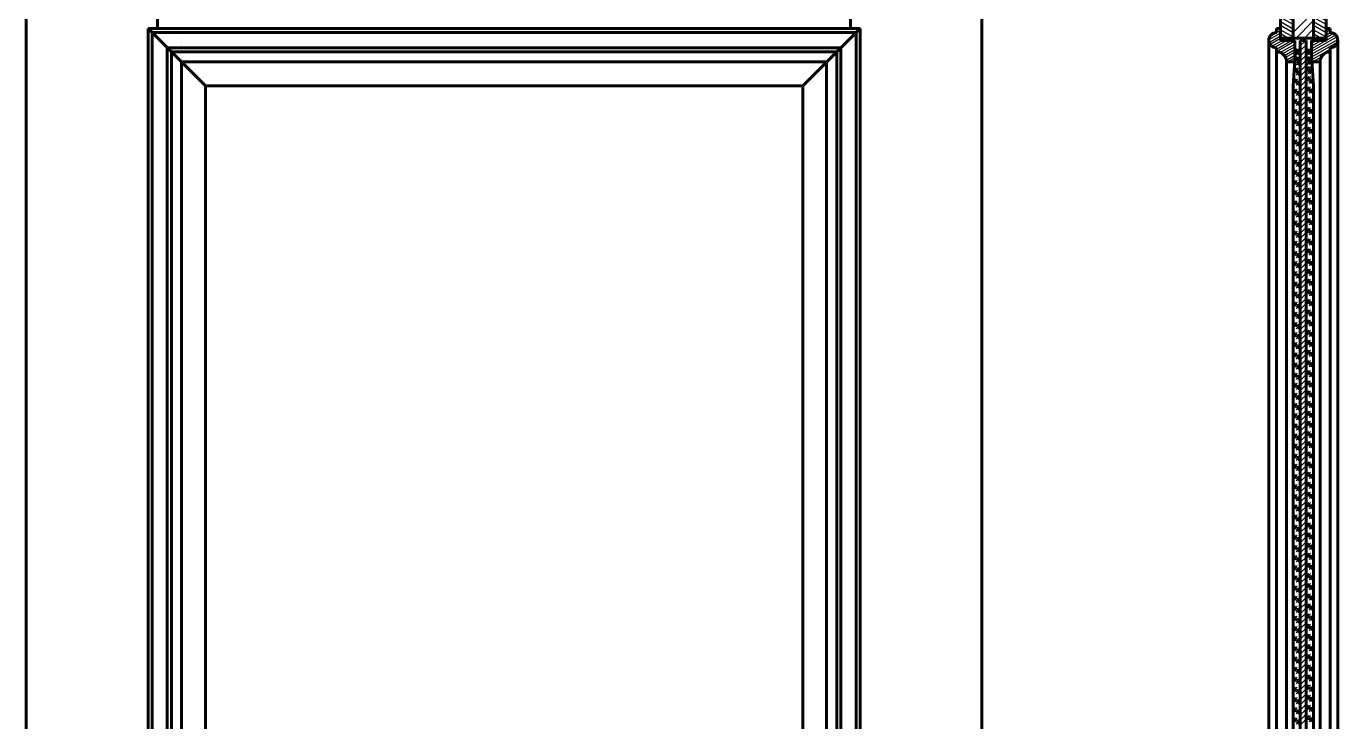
# Model space of a CAD drawing. Header units: inches. Extents: x -4554 to 14101, y -13650 to 2449.
# Drawn here: x 0 to 1098, y -11382 to -10800 of the extents above; entities that cross this region are included whole.
import ezdxf

# ---------------------------------------------------------------- set-up
doc = ezdxf.new("R2010")
doc.units = ezdxf.units.IN
doc.layers.add('Слой1', color=7, linetype='Continuous')

# ---------------------------------------------------------------- blocks, each defined once
blk = doc.blocks.new('*B496')
at = {"layer": 'Слой1', "linetype": 'Continuous'}
for p, q in [((1060.5, -10708.7), (1050, -10702.6)), ((1051.5, -10700), (1060.5, -10705.2)), ((1060.5, -10701.7), (1057.5, -10700)), ((1050, -10706.1), (1060.5, -10712.1)), ((1060.5, -10715.6), (1050, -10709.5)), ((1050, -10713), (1060.5, -10719.1)), ((1060.5, -10722.5), (1050, -10716.5)), ((1050, -10719.9), (1060.5, -10726)), ((1060.5, -10729.4), (1050, -10723.4)), ((1050, -10726.8), (1060.5, -10732.9)), ((1060.5, -10736.4), (1050, -10730.3)), ((1050, -10733.8), (1060.5, -10739.8)), ((1060.5, -10743.3), (1050, -10737.2)), ((1050, -10740.7), (1060.5, -10746.8)), ((1060.5, -10750.2), (1050, -10744.2)), ((1050, -10747.6), (1060.5, -10753.7)), ((1060.5, -10757.2), (1050, -10751.1)), ((1050, -10754.6), (1060.5, -10760.6)), ((1060.5, -10764.1), (1050, -10758)), ((1050, -10761.5), (1060.5, -10767.5)), ((1060.5, -10771), (1050, -10765)), ((1050, -10768.4), (1060.5, -10774.5)), ((1060.5, -10777.9), (1050, -10771.9)), ((1050, -10775.3), (1060.5, -10781.4)), ((1060.5, -10784.9), (1050, -10778.8)), ((1050, -10782.3), (1060.5, -10788.3)), ((1060.5, -10791.8), (1050, -10785.7)), ((1050, -10789.2), (1060.5, -10795.3)), ((1060.5, -10798.7), (1050, -10792.7)), ((1050, -10796.1), (1060.5, -10802.2)), ((1060.5, -10805.7), (1050, -10799.6)), ((1050, -10803.1), (1060.5, -10809.1)), ((1056, -10810), (1050, -10806.5)), ((1050, -10810), (1050, -10810))]:
    blk.add_line(p, q, dxfattribs=at)
blk = doc.blocks.new('*B502')
at = {"layer": 'Слой1', "linetype": 'Continuous'}
for p, q in [((1066.5, -10820.5), (1063, -10824.1)), ((1065.1, -10820.5), (1063, -10822.7)), ((1066.5, -10822), (1064.4, -10824.1)), ((1061.3, -10838.5), (1064.8, -10835)), ((1061.3, -10837.1), (1063.4, -10835)), ((1062, -10829.3), (1065.5, -10825.8)), ((1062, -10827.9), (1064.1, -10825.8)), ((1066.5, -10829), (1063, -10832.6)), ((1065.1, -10829), (1063, -10831.2)), ((1063.4, -10829.3), (1065.5, -10827.2)), ((1066.5, -10830.4), (1064.4, -10832.6)), ((1060.7, -10847.6), (1064.2, -10844.1)), ((1060.7, -10846.2), (1062.8, -10844.1)), ((1062.1, -10847.6), (1064.2, -10845.5)), ((1062.7, -10838.5), (1064.8, -10836.4)), ((1066.5, -10837.5), (1063, -10841.1)), ((1065.1, -10837.5), (1063, -10839.6)), ((1066.5, -10846), (1063, -10849.5)), ((1065.1, -10846), (1063, -10848.1)), ((1066.5, -10838.9), (1064.4, -10841.1)), ((1060.5, -10856.2), (1064, -10852.7)), ((1060.5, -10854.8), (1062.6, -10852.7)), ((1061.9, -10856.2), (1064, -10854.1)), ((1066.5, -10854.5), (1063, -10858)), ((1065.1, -10854.5), (1063, -10856.6)), ((1066.5, -10847.4), (1064.4, -10849.5)), ((1066.5, -10855.9), (1064.4, -10858)), ((1060.5, -10864.7), (1064, -10861.2)), ((1060.5, -10863.3), (1062.6, -10861.2)), ((1061.9, -10864.7), (1064, -10862.6)), ((1066.5, -10863), (1063, -10866.5)), ((1065.1, -10863), (1063, -10865.1)), ((1066.5, -10864.4), (1064.4, -10866.5)), ((1060.5, -10873.2), (1064, -10869.7)), ((1060.5, -10871.8), (1062.6, -10869.7)), ((1060.5, -10881.7), (1064, -10878.2)), ((1060.5, -10880.3), (1062.6, -10878.2)), ((1061.9, -10873.2), (1064, -10871.1)), ((1061.9, -10881.7), (1064, -10879.6)), ((1066.5, -10871.5), (1063, -10875)), ((1065.1, -10871.5), (1063, -10873.6)), ((1066.5, -10872.9), (1064.4, -10875)), ((1060.5, -10890.2), (1064, -10886.7)), ((1060.5, -10888.8), (1062.6, -10886.7)), ((1061.9, -10890.2), (1064, -10888.1)), ((1066.5, -10879.9), (1063, -10883.5)), ((1065.1, -10879.9), (1063, -10882.1)), ((1066.5, -10888.4), (1063, -10892)), ((1065.1, -10888.4), (1063, -10890.6)), ((1066.5, -10881.4), (1064.4, -10883.5)), ((1066.5, -10889.8), (1064.4, -10892)), ((1060.5, -10898.7), (1064, -10895.1)), ((1060.5, -10897.3), (1062.6, -10895.1)), ((1061.9, -10898.7), (1064, -10896.6)), ((1066.5, -10896.9), (1063, -10900.5)), ((1065.1, -10896.9), (1063, -10899)), ((1066.5, -10898.3), (1064.4, -10900.5)), ((1060.5, -10907.2), (1064, -10903.6)), ((1060.5, -10905.7), (1062.6, -10903.6)), ((1060.5, -10915.6), (1064, -10912.1)), ((1060.5, -10914.2), (1062.6, -10912.1)), ((1061.9, -10907.2), (1064, -10905)), ((1066.5, -10905.4), (1063, -10908.9)), ((1065.1, -10905.4), (1063, -10907.5)), ((1066.5, -10906.8), (1064.4, -10908.9)), ((1060.5, -10924.1), (1064, -10920.6)), ((1060.5, -10922.7), (1062.6, -10920.6)), ((1061.9, -10915.6), (1064, -10913.5)), ((1061.9, -10924.1), (1064, -10922)), ((1066.5, -10913.9), (1063, -10917.4)), ((1065.1, -10913.9), (1063, -10916)), ((1066.5, -10922.4), (1063, -10925.9)), ((1065.1, -10922.4), (1063, -10924.5)), ((1066.5, -10915.3), (1064.4, -10917.4)), ((1060.5, -10932.6), (1064, -10929.1)), ((1060.5, -10931.2), (1062.6, -10929.1)), ((1061.9, -10932.6), (1064, -10930.5)), ((1066.5, -10930.9), (1063, -10934.4)), ((1065.1, -10930.9), (1063, -10933)), ((1066.5, -10923.8), (1064.4, -10925.9)), ((1066.5, -10932.3), (1064.4, -10934.4)), ((1060.5, -10941.1), (1064, -10937.6)), ((1060.5, -10939.7), (1062.6, -10937.6)), ((1061.9, -10941.1), (1064, -10939)), ((1066.5, -10939.3), (1063, -10942.9)), ((1065.1, -10939.3), (1063, -10941.5)), ((1066.5, -10940.8), (1064.4, -10942.9)), ((1060.5, -10949.6), (1064, -10946.1)), ((1060.5, -10948.2), (1062.6, -10946.1)), ((1060.5, -10958.1), (1064, -10954.5)), ((1060.5, -10956.7), (1062.6, -10954.5)), ((1061.9, -10949.6), (1064, -10947.5)), ((1061.9, -10958.1), (1064, -10955.9)), ((1066.5, -10947.8), (1063, -10951.4)), ((1065.1, -10947.8), (1063, -10949.9)), ((1066.5, -10956.3), (1063, -10959.8)), ((1065.1, -10956.3), (1063, -10958.4)), ((1066.5, -10949.2), (1064.4, -10951.4)), ((1060.5, -10966.6), (1064, -10963)), ((1060.5, -10965.1), (1062.6, -10963)), ((1061.9, -10966.6), (1064, -10964.4)), ((1066.5, -10964.8), (1063, -10968.3)), ((1065.1, -10964.8), (1063, -10966.9)), ((1066.5, -10957.7), (1064.4, -10959.8)), ((1066.5, -10966.2), (1064.4, -10968.3)), ((1060.5, -10975), (1064, -10971.5)), ((1060.5, -10973.6), (1062.6, -10971.5)), ((1061.9, -10975), (1064, -10972.9)), ((1066.5, -10973.3), (1063, -10976.8)), ((1065.1, -10973.3), (1063, -10975.4)), ((1066.5, -10974.7), (1064.4, -10976.8)), ((1060.5, -10983.5), (1064, -10980)), ((1060.5, -10982.1), (1062.6, -10980)), ((1060.5, -10992), (1064, -10988.5)), ((1060.5, -10990.6), (1062.6, -10988.5)), ((1061.9, -10983.5), (1064, -10981.4)), ((1066.5, -10981.8), (1063, -10985.3)), ((1065.1, -10981.8), (1063, -10983.9)), ((1066.5, -10983.2), (1064.4, -10985.3)), ((1060.5, -11000.5), (1064, -10997)), ((1060.5, -10999.1), (1062.6, -10997)), ((1061.9, -10992), (1064, -10989.9)), ((1061.9, -11000.5), (1064, -10998.4)), ((1066.5, -10990.3), (1063, -10993.8)), ((1065.1, -10990.3), (1063, -10992.4)), ((1066.5, -10998.7), (1063, -11002.3)), ((1065.1, -10998.7), (1063, -11000.9)), ((1066.5, -10991.7), (1064.4, -10993.8)), ((1066.5, -11000.2), (1064.4, -11002.3)), ((1060.5, -11009), (1064, -11005.4)), ((1060.5, -11007.6), (1062.6, -11005.4)), ((1061.9, -11009), (1064, -11006.9)), ((1066.5, -11007.2), (1063, -11010.8)), ((1065.1, -11007.2), (1063, -11009.3)), ((1066.5, -11008.6), (1064.4, -11010.8)), ((1060.5, -11017.5), (1064, -11013.9)), ((1060.5, -11016.1), (1062.6, -11013.9)), ((1061.9, -11017.5), (1064, -11015.3)), ((1066.5, -11015.7), (1063, -11019.2)), ((1065.1, -11015.7), (1063, -11017.8)), ((1066.5, -11017.1), (1064.4, -11019.2)), ((1060.5, -11026), (1064, -11022.4)), ((1060.5, -11024.5), (1062.6, -11022.4)), ((1060.5, -11034.4), (1064, -11030.9)), ((1060.5, -11033), (1062.6, -11030.9)), ((1061.9, -11026), (1064, -11023.8)), ((1061.9, -11034.4), (1064, -11032.3)), ((1066.5, -11024.2), (1063, -11027.7)), ((1065.1, -11024.2), (1063, -11026.3)), ((1066.5, -11032.7), (1063, -11036.2)), ((1065.1, -11032.7), (1063, -11034.8)), ((1066.5, -11025.6), (1064.4, -11027.7)), ((1060.5, -11042.9), (1064, -11039.4)), ((1060.5, -11041.5), (1062.6, -11039.4)), ((1061.9, -11042.9), (1064, -11040.8)), ((1066.5, -11041.2), (1063, -11044.7)), ((1065.1, -11041.2), (1063, -11043.3)), ((1066.5, -11034.1), (1064.4, -11036.2)), ((1066.5, -11042.6), (1064.4, -11044.7)), ((1060.5, -11051.4), (1064, -11047.9)), ((1060.5, -11050), (1062.6, -11047.9)), ((1061.9, -11051.4), (1064, -11049.3)), ((1066.5, -11049.7), (1063, -11053.2)), ((1065.1, -11049.7), (1063, -11051.8)), ((1066.5, -11051.1), (1064.4, -11053.2)), ((1060.5, -11059.9), (1064, -11056.4)), ((1060.5, -11058.5), (1062.6, -11056.4)), ((1060.5, -11068.4), (1064, -11064.8)), ((1060.5, -11067), (1062.6, -11064.8)), ((1061.9, -11059.9), (1064, -11057.8)), ((1061.9, -11068.4), (1064, -11066.3)), ((1066.5, -11058.1), (1063, -11061.7)), ((1065.1, -11058.1), (1063, -11060.3)), ((1066.5, -11059.6), (1064.4, -11061.7)), ((1060.5, -11076.9), (1064, -11073.3)), ((1060.5, -11075.5), (1062.6, -11073.3)), ((1061.9, -11076.9), (1064, -11074.7)), ((1066.5, -11066.6), (1063, -11070.2)), ((1065.1, -11066.6), (1063, -11068.7)), ((1066.5, -11075.1), (1063, -11078.6)), ((1065.1, -11075.1), (1063, -11077.2)), ((1066.5, -11068), (1064.4, -11070.2)), ((1066.5, -11076.5), (1064.4, -11078.6)), ((1060.5, -11085.4), (1064, -11081.8)), ((1060.5, -11083.9), (1062.6, -11081.8)), ((1061.9, -11085.4), (1064, -11083.2)), ((1066.5, -11083.6), (1063, -11087.1)), ((1065.1, -11083.6), (1063, -11085.7)), ((1066.5, -11085), (1064.4, -11087.1)), ((1060.5, -11093.8), (1064, -11090.3)), ((1060.5, -11092.4), (1062.6, -11090.3)), ((1060.5, -11102.3), (1064, -11098.8)), ((1060.5, -11100.9), (1062.6, -11098.8)), ((1061.9, -11093.8), (1064, -11091.7)), ((1066.5, -11092.1), (1063, -11095.6)), ((1065.1, -11092.1), (1063, -11094.2)), ((1066.5, -11093.5), (1064.4, -11095.6)), ((1060.5, -11110.8), (1064, -11107.3)), ((1060.5, -11109.4), (1062.6, -11107.3)), ((1061.9, -11102.3), (1064, -11100.2)), ((1061.9, -11110.8), (1064, -11108.7)), ((1066.5, -11100.6), (1063, -11104.1)), ((1065.1, -11100.6), (1063, -11102.7)), ((1066.5, -11109), (1063, -11112.6)), ((1065.1, -11109), (1063, -11111.2)), ((1066.5, -11102), (1064.4, -11104.1)), ((1060.5, -11119.3), (1064, -11115.8)), ((1060.5, -11117.9), (1062.6, -11115.8)), ((1061.9, -11119.3), (1064, -11117.2)), ((1066.5, -11117.5), (1063, -11121.1)), ((1065.1, -11117.5), (1063, -11119.7)), ((1066.5, -11110.5), (1064.4, -11112.6)), ((1066.5, -11118.9), (1064.4, -11121.1)), ((1060.5, -11127.8), (1064, -11124.2)), ((1060.5, -11126.4), (1062.6, -11124.2)), ((1061.9, -11127.8), (1064, -11125.7)), ((1066.5, -11126), (1063, -11129.6)), ((1065.1, -11126), (1063, -11128.1)), ((1066.5, -11127.4), (1064.4, -11129.6)), ((1060.5, -11136.3), (1064, -11132.7)), ((1060.5, -11134.8), (1062.6, -11132.7)), ((1060.5, -11144.7), (1064, -11141.2)), ((1060.5, -11143.3), (1062.6, -11141.2)), ((1061.9, -11136.3), (1064, -11134.1)), ((1061.9, -11144.7), (1064, -11142.6)), ((1066.5, -11134.5), (1063, -11138)), ((1065.1, -11134.5), (1063, -11136.6)), ((1066.5, -11143), (1063, -11146.5)), ((1065.1, -11143), (1063, -11145.1)), ((1066.5, -11135.9), (1064.4, -11138)), ((1060.5, -11153.2), (1064, -11149.7)), ((1060.5, -11151.8), (1062.6, -11149.7)), ((1061.9, -11153.2), (1064, -11151.1)), ((1066.5, -11151.5), (1063, -11155)), ((1065.1, -11151.5), (1063, -11153.6)), ((1066.5, -11144.4), (1064.4, -11146.5)), ((1066.5, -11152.9), (1064.4, -11155)), ((1060.5, -11161.7), (1064, -11158.2)), ((1060.5, -11160.3), (1062.6, -11158.2)), ((1061.9, -11161.7), (1064, -11159.6)), ((1066.5, -11160), (1063, -11163.5)), ((1065.1, -11160), (1063, -11162.1)), ((1066.5, -11161.4), (1064.4, -11163.5)), ((1060.5, -11170.2), (1064, -11166.7)), ((1060.5, -11168.8), (1062.6, -11166.7)), ((1060.5, -11178.7), (1064, -11175.2)), ((1060.5, -11177.3), (1062.6, -11175.2)), ((1061.9, -11170.2), (1064, -11168.1)), ((1066.5, -11168.4), (1063, -11172)), ((1065.1, -11168.4), (1063, -11170.6)), ((1066.5, -11169.9), (1064.4, -11172)), ((1060.5, -11187.2), (1064, -11183.6)), ((1060.5, -11185.8), (1062.6, -11183.6)), ((1061.9, -11178.7), (1064, -11176.6)), ((1061.9, -11187.2), (1064, -11185.1)), ((1066.5, -11176.9), (1063, -11180.5)), ((1065.1, -11176.9), (1063, -11179.1)), ((1066.5, -11185.4), (1063, -11189)), ((1065.1, -11185.4), (1063, -11187.5)), ((1066.5, -11178.3), (1064.4, -11180.5)), ((1066.5, -11186.8), (1064.4, -11189)), ((1060.5, -11195.7), (1064, -11192.1)), ((1060.5, -11194.2), (1062.6, -11192.1)), ((1061.9, -11195.7), (1064, -11193.5)), ((1066.5, -11193.9), (1063, -11197.4)), ((1065.1, -11193.9), (1063, -11196)), ((1066.5, -11195.3), (1064.4, -11197.4)), ((1060.5, -11204.1), (1064, -11200.6)), ((1060.5, -11202.7), (1062.6, -11200.6)), ((1061.9, -11204.1), (1064, -11202)), ((1066.5, -11202.4), (1063, -11205.9)), ((1065.1, -11202.4), (1063, -11204.5)), ((1066.5, -11203.8), (1064.4, -11205.9)), ((1060.5, -11212.6), (1064, -11209.1)), ((1060.5, -11211.2), (1062.6, -11209.1)), ((1060.5, -11221.1), (1064, -11217.6)), ((1060.5, -11219.7), (1062.6, -11217.6)), ((1061.9, -11212.6), (1064, -11210.5)), ((1061.9, -11221.1), (1064, -11219)), ((1066.5, -11210.9), (1063, -11214.4)), ((1065.1, -11210.9), (1063, -11213)), ((1066.5, -11219.4), (1063, -11222.9)), ((1065.1, -11219.4), (1063, -11221.5)), ((1066.5, -11212.3), (1064.4, -11214.4)), ((1060.5, -11229.6), (1064, -11226.1)), ((1060.5, -11228.2), (1062.6, -11226.1)), ((1061.9, -11229.6), (1064, -11227.5)), ((1066.5, -11227.8), (1063, -11231.4)), ((1065.1, -11227.8), (1063, -11230)), ((1066.5, -11220.8), (1064.4, -11222.9)), ((1066.5, -11229.3), (1064.4, -11231.4)), ((1060.5, -11238.1), (1064, -11234.6)), ((1060.5, -11236.7), (1062.6, -11234.6)), ((1061.9, -11238.1), (1064, -11236)), ((1066.5, -11236.3), (1063, -11239.9)), ((1065.1, -11236.3), (1063, -11238.4)), ((1066.5, -11237.7), (1064.4, -11239.9)), ((1060.5, -11246.6), (1064, -11243)), ((1060.5, -11245.2), (1062.6, -11243)), ((1060.5, -11255.1), (1064, -11251.5)), ((1060.5, -11253.6), (1062.6, -11251.5)), ((1061.9, -11246.6), (1064, -11244.4)), ((1061.9, -11255.1), (1064, -11252.9)), ((1066.5, -11244.8), (1063, -11248.3)), ((1065.1, -11244.8), (1063, -11246.9)), ((1066.5, -11246.2), (1064.4, -11248.3)), ((1060.5, -11263.5), (1064, -11260)), ((1060.5, -11262.1), (1062.6, -11260)), ((1061.9, -11263.5), (1064, -11261.4)), ((1066.5, -11253.3), (1063, -11256.8)), ((1065.1, -11253.3), (1063, -11255.4)), ((1066.5, -11261.8), (1063, -11265.3)), ((1065.1, -11261.8), (1063, -11263.9)), ((1066.5, -11254.7), (1064.4, -11256.8)), ((1066.5, -11263.2), (1064.4, -11265.3)), ((1060.5, -11272), (1064, -11268.5)), ((1060.5, -11270.6), (1062.6, -11268.5)), ((1061.9, -11272), (1064, -11269.9)), ((1066.5, -11270.3), (1063, -11273.8)), ((1065.1, -11270.3), (1063, -11272.4)), ((1066.5, -11271.7), (1064.4, -11273.8)), ((1060.5, -11280.5), (1064, -11277)), ((1060.5, -11279.1), (1062.6, -11277)), ((1060.5, -11289), (1064, -11285.5)), ((1060.5, -11287.6), (1062.6, -11285.5)), ((1061.9, -11280.5), (1064, -11278.4)), ((1066.5, -11278.8), (1063, -11282.3)), ((1065.1, -11278.8), (1063, -11280.9)), ((1066.5, -11280.2), (1064.4, -11282.3)), ((1060.5, -11297.5), (1064, -11293.9)), ((1060.5, -11296.1), (1062.6, -11293.9)), ((1061.9, -11289), (1064, -11286.9)), ((1061.9, -11297.5), (1064, -11295.4)), ((1066.5, -11287.2), (1063, -11290.8)), ((1065.1, -11287.2), (1063, -11289.4)), ((1066.5, -11295.7), (1063, -11299.3)), ((1065.1, -11295.7), (1063, -11297.8)), ((1066.5, -11288.7), (1064.4, -11290.8)), ((1060.5, -11306), (1064, -11302.4)), ((1060.5, -11304.6), (1062.6, -11302.4)), ((1061.9, -11306), (1064, -11303.8)), ((1066.5, -11304.2), (1063, -11307.7)), ((1065.1, -11304.2), (1063, -11306.3)), ((1066.5, -11297.1), (1064.4, -11299.3)), ((1066.5, -11305.6), (1064.4, -11307.7)), ((1060.5, -11314.5), (1064, -11310.9)), ((1060.5, -11313), (1062.6, -11310.9)), ((1061.9, -11314.5), (1064, -11312.3)), ((1066.5, -11312.7), (1063, -11316.2)), ((1065.1, -11312.7), (1063, -11314.8)), ((1066.5, -11314.1), (1064.4, -11316.2)), ((1060.5, -11322.9), (1064, -11319.4)), ((1060.5, -11321.5), (1062.6, -11319.4)), ((1060.5, -11331.4), (1064, -11327.9)), ((1060.5, -11330), (1062.6, -11327.9)), ((1061.9, -11322.9), (1064, -11320.8)), ((1061.9, -11331.4), (1064, -11329.3)), ((1066.5, -11321.2), (1063, -11324.7)), ((1065.1, -11321.2), (1063, -11323.3)), ((1066.5, -11329.7), (1063, -11333.2)), ((1065.1, -11329.7), (1063, -11331.8)), ((1066.5, -11322.6), (1064.4, -11324.7)), ((1060.5, -11339.9), (1064, -11336.4)), ((1060.5, -11338.5), (1062.6, -11336.4)), ((1061.9, -11339.9), (1064, -11337.8)), ((1066.5, -11338.2), (1063, -11341.7)), ((1065.1, -11338.2), (1063, -11340.3)), ((1066.5, -11331.1), (1064.4, -11333.2)), ((1066.5, -11339.6), (1064.4, -11341.7)), ((1060.5, -11348.4), (1064, -11344.9)), ((1060.5, -11347), (1062.6, -11344.9)), ((1061.9, -11348.4), (1064, -11346.3)), ((1066.5, -11346.6), (1063, -11350.2)), ((1065.1, -11346.6), (1063, -11348.8)), ((1066.5, -11348.1), (1064.4, -11350.2)), ((1060.5, -11356.9), (1064, -11353.3)), ((1060.5, -11355.5), (1062.6, -11353.3)), ((1060.5, -11365.4), (1064, -11361.8)), ((1060.5, -11364), (1062.6, -11361.8)), ((1061.9, -11356.9), (1064, -11354.8)), ((1066.5, -11355.1), (1063, -11358.7)), ((1065.1, -11355.1), (1063, -11357.2)), ((1066.5, -11356.5), (1064.4, -11358.7)), ((1060.5, -11373.9), (1064, -11370.3)), ((1060.5, -11372.4), (1062.6, -11370.3)), ((1061.9, -11365.4), (1064, -11363.2)), ((1061.9, -11373.9), (1064, -11371.7)), ((1066.5, -11363.6), (1063, -11367.1)), ((1065.1, -11363.6), (1063, -11365.7)), ((1066.5, -11372.1), (1063, -11375.6)), ((1065.1, -11372.1), (1063, -11374.2)), ((1066.5, -11365), (1064.4, -11367.1)), ((1066.5, -11373.5), (1064.4, -11375.6)), ((1060.5, -11382.3), (1064, -11378.8)), ((1060.5, -11380.9), (1062.6, -11378.8)), ((1061.9, -11382.3), (1064, -11380.2)), ((1066.5, -11380.6), (1063, -11384.1)), ((1065.1, -11380.6), (1063, -11382.7)), ((1066.5, -11382), (1064.4, -11384.1))]:
    blk.add_line(p, q, dxfattribs=at)
blk = doc.blocks.new('*B503')
at = {"layer": 'Слой1', "linetype": 'Continuous'}
for p, q in [((1048.5, -10802), (1046.5, -10803.2)), ((1050, -10805.8), (1040.2, -10811.4)), ((1040.4, -10813.6), (1050, -10808.1)), ((1040.9, -10808.7), (1050, -10803.4)), ((1050, -10810.4), (1041.3, -10815.4)), ((1042.7, -10816.9), (1051.2, -10812)), ((1055.2, -10812), (1044.9, -10817.9)), ((1046.5, -10819.3), (1059.2, -10812)), ((1062, -10812.7), (1046.7, -10821.5)), ((1049.7, -10822.1), (1062, -10815)), ((1062, -10817.3), (1051.7, -10823.3)), ((1053.2, -10824.7), (1062, -10819.6)), ((1062, -10821.9), (1054.2, -10826.4)), ((1054.8, -10828.4), (1062, -10824.2)), ((1062, -10826.5), (1056, -10830)), ((1060, -10830), (1062, -10828.8))]:
    blk.add_line(p, q, dxfattribs=at)
blk = doc.blocks.new('*B505')
at = {"layer": 'Слой1', "linetype": 'Continuous'}
for p, q in [((1088, -10708.7), (1077.5, -10702.6)), ((1079, -10700), (1088, -10705.2)), ((1088, -10701.7), (1085, -10700)), ((1077.5, -10706.1), (1088, -10712.1)), ((1088, -10715.6), (1077.5, -10709.5)), ((1077.5, -10713), (1088, -10719.1)), ((1088, -10722.5), (1077.5, -10716.5)), ((1077.5, -10719.9), (1088, -10726)), ((1088, -10729.4), (1077.5, -10723.4)), ((1077.5, -10726.8), (1088, -10732.9)), ((1088, -10736.4), (1077.5, -10730.3)), ((1077.5, -10733.8), (1088, -10739.8)), ((1088, -10743.3), (1077.5, -10737.2)), ((1077.5, -10740.7), (1088, -10746.8)), ((1088, -10750.2), (1077.5, -10744.2)), ((1077.5, -10747.6), (1088, -10753.7)), ((1088, -10757.2), (1077.5, -10751.1)), ((1077.5, -10754.6), (1088, -10760.6)), ((1088, -10764.1), (1077.5, -10758)), ((1077.5, -10761.5), (1088, -10767.5)), ((1088, -10771), (1077.5, -10765)), ((1077.5, -10768.4), (1088, -10774.5)), ((1088, -10777.9), (1077.5, -10771.9)), ((1077.5, -10775.3), (1088, -10781.4)), ((1088, -10784.9), (1077.5, -10778.8)), ((1077.5, -10782.3), (1088, -10788.3)), ((1088, -10791.8), (1077.5, -10785.7)), ((1077.5, -10789.2), (1088, -10795.3)), ((1088, -10798.7), (1077.5, -10792.7)), ((1077.5, -10796.1), (1088, -10802.2)), ((1088, -10805.7), (1077.5, -10799.6)), ((1077.5, -10803.1), (1088, -10809.1)), ((1083.5, -10810), (1077.5, -10806.5)), ((1077.5, -10810), (1077.5, -10810))]:
    blk.add_line(p, q, dxfattribs=at)
blk = doc.blocks.new('*B511')
at = {"layer": 'Слой1', "linetype": 'Continuous'}
for p, q in [((1075.5, -10820.5), (1072, -10824.1)), ((1074.1, -10820.5), (1072, -10822.6)), ((1075.5, -10821.9), (1073.4, -10824.1)), ((1071.5, -10828.8), (1075, -10825.3)), ((1071.5, -10827.4), (1073.6, -10825.3)), ((1071.5, -10837.3), (1075, -10833.7)), ((1071.5, -10835.9), (1073.6, -10833.7)), ((1076, -10828.5), (1072.5, -10832.1)), ((1074.6, -10828.5), (1072.5, -10830.7)), ((1072.9, -10828.8), (1075, -10826.7)), ((1072.9, -10837.3), (1075, -10835.2)), ((1076, -10829.9), (1073.9, -10832.1)), ((1071.5, -10845.8), (1075, -10842.2)), ((1071.5, -10844.3), (1073.6, -10842.2)), ((1072.9, -10845.8), (1075, -10843.6)), ((1076.6, -10836.4), (1073.1, -10840)), ((1075.2, -10836.4), (1073.1, -10838.5)), ((1077.1, -10844.4), (1073.6, -10847.9)), ((1075.7, -10844.4), (1073.6, -10846.5)), ((1076.6, -10837.8), (1074.5, -10840)), ((1077.1, -10845.8), (1075, -10847.9)), ((1071.5, -10854.2), (1075, -10850.7)), ((1071.5, -10852.8), (1073.6, -10850.7)), ((1072.9, -10854.2), (1075, -10852.1)), ((1077.5, -10852.5), (1074, -10856)), ((1076.1, -10852.5), (1074, -10854.6)), ((1077.5, -10853.9), (1075.4, -10856)), ((1071.5, -10862.7), (1075, -10859.2)), ((1071.5, -10861.3), (1073.6, -10859.2)), ((1071.5, -10871.2), (1075, -10867.7)), ((1071.5, -10869.8), (1073.6, -10867.7)), ((1072.9, -10862.7), (1075, -10860.6)), ((1077.5, -10861), (1074, -10864.5)), ((1076.1, -10861), (1074, -10863.1)), ((1077.5, -10862.4), (1075.4, -10864.5)), ((1071.5, -10879.7), (1075, -10876.2)), ((1071.5, -10878.3), (1073.6, -10876.2)), ((1072.9, -10871.2), (1075, -10869.1)), ((1072.9, -10879.7), (1075, -10877.6)), ((1077.5, -10869.5), (1074, -10873)), ((1076.1, -10869.5), (1074, -10871.6)), ((1077.5, -10877.9), (1074, -10881.5)), ((1076.1, -10877.9), (1074, -10880.1)), ((1077.5, -10870.9), (1075.4, -10873)), ((1077.5, -10879.4), (1075.4, -10881.5)), ((1071.5, -10888.2), (1075, -10884.7)), ((1071.5, -10886.8), (1073.6, -10884.7)), ((1072.9, -10888.2), (1075, -10886.1)), ((1077.5, -10886.4), (1074, -10890)), ((1076.1, -10886.4), (1074, -10888.6)), ((1077.5, -10887.8), (1075.4, -10890)), ((1071.5, -10896.7), (1075, -10893.1)), ((1071.5, -10895.3), (1073.6, -10893.1)), ((1071.5, -10905.2), (1075, -10901.6)), ((1071.5, -10903.7), (1073.6, -10901.6)), ((1072.9, -10896.7), (1075, -10894.6)), ((1077.5, -10894.9), (1074, -10898.5)), ((1076.1, -10894.9), (1074, -10897)), ((1077.5, -10896.3), (1075.4, -10898.5)), ((1071.5, -10913.6), (1075, -10910.1)), ((1071.5, -10912.2), (1073.6, -10910.1)), ((1072.9, -10905.2), (1075, -10903)), ((1072.9, -10913.6), (1075, -10911.5)), ((1077.5, -10903.4), (1074, -10906.9)), ((1076.1, -10903.4), (1074, -10905.5)), ((1077.5, -10911.9), (1074, -10915.4)), ((1076.1, -10911.9), (1074, -10914)), ((1077.5, -10904.8), (1075.4, -10906.9)), ((1071.5, -10922.1), (1075, -10918.6)), ((1071.5, -10920.7), (1073.6, -10918.6)), ((1072.9, -10922.1), (1075, -10920)), ((1077.5, -10920.4), (1074, -10923.9)), ((1076.1, -10920.4), (1074, -10922.5)), ((1077.5, -10913.3), (1075.4, -10915.4)), ((1077.5, -10921.8), (1075.4, -10923.9)), ((1071.5, -10930.6), (1075, -10927.1)), ((1071.5, -10929.2), (1073.6, -10927.1)), ((1072.9, -10930.6), (1075, -10928.5)), ((1077.5, -10928.9), (1074, -10932.4)), ((1076.1, -10928.9), (1074, -10931)), ((1077.5, -10930.3), (1075.4, -10932.4)), ((1071.5, -10939.1), (1075, -10935.6)), ((1071.5, -10937.7), (1073.6, -10935.6)), ((1071.5, -10947.6), (1075, -10944.1)), ((1071.5, -10946.2), (1073.6, -10944.1)), ((1072.9, -10939.1), (1075, -10937)), ((1072.9, -10947.6), (1075, -10945.5)), ((1077.5, -10937.3), (1074, -10940.9)), ((1076.1, -10937.3), (1074, -10939.5)), ((1077.5, -10938.8), (1075.4, -10940.9)), ((1071.5, -10956.1), (1075, -10952.5)), ((1071.5, -10954.7), (1073.6, -10952.5)), ((1072.9, -10956.1), (1075, -10953.9)), ((1077.5, -10945.8), (1074, -10949.4)), ((1076.1, -10945.8), (1074, -10947.9)), ((1077.5, -10954.3), (1074, -10957.8)), ((1076.1, -10954.3), (1074, -10956.4)), ((1077.5, -10947.2), (1075.4, -10949.4)), ((1077.5, -10955.7), (1075.4, -10957.8)), ((1071.5, -10964.6), (1075, -10961)), ((1071.5, -10963.1), (1073.6, -10961)), ((1072.9, -10964.6), (1075, -10962.4)), ((1077.5, -10962.8), (1074, -10966.3)), ((1076.1, -10962.8), (1074, -10964.9)), ((1077.5, -10964.2), (1075.4, -10966.3)), ((1071.5, -10973), (1075, -10969.5)), ((1071.5, -10971.6), (1073.6, -10969.5)), ((1071.5, -10981.5), (1075, -10978)), ((1071.5, -10980.1), (1073.6, -10978)), ((1072.9, -10973), (1075, -10970.9)), ((1077.5, -10971.3), (1074, -10974.8)), ((1076.1, -10971.3), (1074, -10973.4)), ((1077.5, -10972.7), (1075.4, -10974.8)), ((1071.5, -10990), (1075, -10986.5)), ((1071.5, -10988.6), (1073.6, -10986.5)), ((1072.9, -10981.5), (1075, -10979.4)), ((1072.9, -10990), (1075, -10987.9)), ((1077.5, -10979.8), (1074, -10983.3)), ((1076.1, -10979.8), (1074, -10981.9)), ((1077.5, -10988.3), (1074, -10991.8)), ((1076.1, -10988.3), (1074, -10990.4)), ((1077.5, -10981.2), (1075.4, -10983.3)), ((1071.5, -10998.5), (1075, -10995)), ((1071.5, -10997.1), (1073.6, -10995)), ((1072.9, -10998.5), (1075, -10996.4)), ((1077.5, -10996.7), (1074, -11000.3)), ((1076.1, -10996.7), (1074, -10998.9)), ((1077.5, -10989.7), (1075.4, -10991.8)), ((1077.5, -10998.2), (1075.4, -11000.3)), ((1071.5, -11007), (1075, -11003.4)), ((1071.5, -11005.6), (1073.6, -11003.4)), ((1072.9, -11007), (1075, -11004.9)), ((1077.5, -11005.2), (1074, -11008.8)), ((1076.1, -11005.2), (1074, -11007.3)), ((1077.5, -11006.6), (1075.4, -11008.8)), ((1071.5, -11015.5), (1075, -11011.9)), ((1071.5, -11014.1), (1073.6, -11011.9)), ((1071.5, -11024), (1075, -11020.4)), ((1071.5, -11022.5), (1073.6, -11020.4)), ((1072.9, -11015.5), (1075, -11013.3)), ((1072.9, -11024), (1075, -11021.8)), ((1077.5, -11013.7), (1074, -11017.2)), ((1076.1, -11013.7), (1074, -11015.8)), ((1077.5, -11022.2), (1074, -11025.7)), ((1076.1, -11022.2), (1074, -11024.3)), ((1077.5, -11015.1), (1075.4, -11017.2)), ((1071.5, -11032.4), (1075, -11028.9)), ((1071.5, -11031), (1073.6, -11028.9)), ((1072.9, -11032.4), (1075, -11030.3)), ((1077.5, -11030.7), (1074, -11034.2)), ((1076.1, -11030.7), (1074, -11032.8)), ((1077.5, -11023.6), (1075.4, -11025.7)), ((1077.5, -11032.1), (1075.4, -11034.2)), ((1071.5, -11040.9), (1075, -11037.4)), ((1071.5, -11039.5), (1073.6, -11037.4)), ((1072.9, -11040.9), (1075, -11038.8)), ((1077.5, -11039.2), (1074, -11042.7)), ((1076.1, -11039.2), (1074, -11041.3)), ((1077.5, -11040.6), (1075.4, -11042.7)), ((1071.5, -11049.4), (1075, -11045.9)), ((1071.5, -11048), (1073.6, -11045.9)), ((1071.5, -11057.9), (1075, -11054.4)), ((1071.5, -11056.5), (1073.6, -11054.4)), ((1072.9, -11049.4), (1075, -11047.3)), ((1077.5, -11047.7), (1074, -11051.2)), ((1076.1, -11047.7), (1074, -11049.8)), ((1077.5, -11049.1), (1075.4, -11051.2)), ((1071.5, -11066.4), (1075, -11062.8)), ((1071.5, -11065), (1073.6, -11062.8)), ((1072.9, -11057.9), (1075, -11055.8)), ((1072.9, -11066.4), (1075, -11064.3)), ((1077.5, -11056.1), (1074, -11059.7)), ((1076.1, -11056.1), (1074, -11058.3)), ((1077.5, -11064.6), (1074, -11068.2)), ((1076.1, -11064.6), (1074, -11066.7)), ((1077.5, -11057.6), (1075.4, -11059.7)), ((1077.5, -11066), (1075.4, -11068.2)), ((1071.5, -11074.9), (1075, -11071.3)), ((1071.5, -11073.5), (1073.6, -11071.3)), ((1072.9, -11074.9), (1075, -11072.7)), ((1077.5, -11073.1), (1074, -11076.6)), ((1076.1, -11073.1), (1074, -11075.2)), ((1077.5, -11074.5), (1075.4, -11076.6)), ((1071.5, -11083.4), (1075, -11079.8)), ((1071.5, -11081.9), (1073.6, -11079.8)), ((1072.9, -11083.4), (1075, -11081.2)), ((1077.5, -11081.6), (1074, -11085.1)), ((1076.1, -11081.6), (1074, -11083.7)), ((1077.5, -11083), (1075.4, -11085.1)), ((1071.5, -11091.8), (1075, -11088.3)), ((1071.5, -11090.4), (1073.6, -11088.3)), ((1071.5, -11100.3), (1075, -11096.8)), ((1071.5, -11098.9), (1073.6, -11096.8)), ((1072.9, -11091.8), (1075, -11089.7)), ((1072.9, -11100.3), (1075, -11098.2)), ((1077.5, -11090.1), (1074, -11093.6)), ((1076.1, -11090.1), (1074, -11092.2)), ((1077.5, -11098.6), (1074, -11102.1)), ((1076.1, -11098.6), (1074, -11100.7)), ((1077.5, -11091.5), (1075.4, -11093.6)), ((1071.5, -11108.8), (1075, -11105.3)), ((1071.5, -11107.4), (1073.6, -11105.3)), ((1072.9, -11108.8), (1075, -11106.7)), ((1077.5, -11107), (1074, -11110.6)), ((1076.1, -11107), (1074, -11109.2)), ((1077.5, -11100), (1075.4, -11102.1)), ((1077.5, -11108.5), (1075.4, -11110.6)), ((1071.5, -11117.3), (1075, -11113.8)), ((1071.5, -11115.9), (1073.6, -11113.8)), ((1072.9, -11117.3), (1075, -11115.2)), ((1077.5, -11115.5), (1074, -11119.1)), ((1076.1, -11115.5), (1074, -11117.7)), ((1077.5, -11116.9), (1075.4, -11119.1)), ((1071.5, -11125.8), (1075, -11122.2)), ((1071.5, -11124.4), (1073.6, -11122.2)), ((1071.5, -11134.3), (1075, -11130.7)), ((1071.5, -11132.8), (1073.6, -11130.7)), ((1072.9, -11125.8), (1075, -11123.7)), ((1072.9, -11134.3), (1075, -11132.1)), ((1077.5, -11124), (1074, -11127.6)), ((1076.1, -11124), (1074, -11126.1)), ((1077.5, -11125.4), (1075.4, -11127.6)), ((1071.5, -11142.7), (1075, -11139.2)), ((1071.5, -11141.3), (1073.6, -11139.2)), ((1072.9, -11142.7), (1075, -11140.6)), ((1077.5, -11132.5), (1074, -11136)), ((1076.1, -11132.5), (1074, -11134.6)), ((1077.5, -11141), (1074, -11144.5)), ((1076.1, -11141), (1074, -11143.1)), ((1077.5, -11133.9), (1075.4, -11136)), ((1077.5, -11142.4), (1075.4, -11144.5)), ((1071.5, -11151.2), (1075, -11147.7)), ((1071.5, -11149.8), (1073.6, -11147.7)), ((1072.9, -11151.2), (1075, -11149.1)), ((1077.5, -11149.5), (1074, -11153)), ((1076.1, -11149.5), (1074, -11151.6)), ((1077.5, -11150.9), (1075.4, -11153)), ((1071.5, -11159.7), (1075, -11156.2)), ((1071.5, -11158.3), (1073.6, -11156.2)), ((1071.5, -11168.2), (1075, -11164.7)), ((1071.5, -11166.8), (1073.6, -11164.7)), ((1072.9, -11159.7), (1075, -11157.6)), ((1077.5, -11158), (1074, -11161.5)), ((1076.1, -11158), (1074, -11160.1)), ((1077.5, -11159.4), (1075.4, -11161.5)), ((1071.5, -11176.7), (1075, -11173.2)), ((1071.5, -11175.3), (1073.6, -11173.2)), ((1072.9, -11168.2), (1075, -11166.1)), ((1072.9, -11176.7), (1075, -11174.6)), ((1077.5, -11166.4), (1074, -11170)), ((1076.1, -11166.4), (1074, -11168.6)), ((1077.5, -11174.9), (1074, -11178.5)), ((1076.1, -11174.9), (1074, -11177.1)), ((1077.5, -11167.9), (1075.4, -11170)), ((1071.5, -11185.2), (1075, -11181.6)), ((1071.5, -11183.8), (1073.6, -11181.6)), ((1072.9, -11185.2), (1075, -11183.1)), ((1077.5, -11183.4), (1074, -11187)), ((1076.1, -11183.4), (1074, -11185.5)), ((1077.5, -11176.3), (1075.4, -11178.5)), ((1077.5, -11184.8), (1075.4, -11187)), ((1071.5, -11193.7), (1075, -11190.1)), ((1071.5, -11192.2), (1073.6, -11190.1)), ((1072.9, -11193.7), (1075, -11191.5)), ((1077.5, -11191.9), (1074, -11195.4)), ((1076.1, -11191.9), (1074, -11194)), ((1077.5, -11193.3), (1075.4, -11195.4)), ((1071.5, -11202.1), (1075, -11198.6)), ((1071.5, -11200.7), (1073.6, -11198.6)), ((1071.5, -11210.6), (1075, -11207.1)), ((1071.5, -11209.2), (1073.6, -11207.1)), ((1072.9, -11202.1), (1075, -11200)), ((1072.9, -11210.6), (1075, -11208.5)), ((1077.5, -11200.4), (1074, -11203.9)), ((1076.1, -11200.4), (1074, -11202.5)), ((1077.5, -11208.9), (1074, -11212.4)), ((1076.1, -11208.9), (1074, -11211)), ((1077.5, -11201.8), (1075.4, -11203.9)), ((1071.5, -11219.1), (1075, -11215.6)), ((1071.5, -11217.7), (1073.6, -11215.6)), ((1072.9, -11219.1), (1075, -11217)), ((1077.5, -11217.4), (1074, -11220.9)), ((1076.1, -11217.4), (1074, -11219.5)), ((1077.5, -11210.3), (1075.4, -11212.4)), ((1077.5, -11218.8), (1075.4, -11220.9)), ((1071.5, -11227.6), (1075, -11224.1)), ((1071.5, -11226.2), (1073.6, -11224.1)), ((1072.9, -11227.6), (1075, -11225.5)), ((1077.5, -11225.8), (1074, -11229.4)), ((1076.1, -11225.8), (1074, -11228)), ((1077.5, -11227.3), (1075.4, -11229.4)), ((1071.5, -11236.1), (1075, -11232.6)), ((1071.5, -11234.7), (1073.6, -11232.6)), ((1071.5, -11244.6), (1075, -11241)), ((1071.5, -11243.2), (1073.6, -11241)), ((1072.9, -11236.1), (1075, -11234)), ((1077.5, -11234.3), (1074, -11237.9)), ((1076.1, -11234.3), (1074, -11236.4)), ((1077.5, -11235.7), (1075.4, -11237.9)), ((1071.5, -11253.1), (1075, -11249.5)), ((1071.5, -11251.6), (1073.6, -11249.5)), ((1072.9, -11244.6), (1075, -11242.4)), ((1072.9, -11253.1), (1075, -11250.9)), ((1077.5, -11242.8), (1074, -11246.3)), ((1076.1, -11242.8), (1074, -11244.9)), ((1077.5, -11251.3), (1074, -11254.8)), ((1076.1, -11251.3), (1074, -11253.4)), ((1077.5, -11244.2), (1075.4, -11246.3)), ((1077.5, -11252.7), (1075.4, -11254.8)), ((1071.5, -11261.5), (1075, -11258)), ((1071.5, -11260.1), (1073.6, -11258)), ((1072.9, -11261.5), (1075, -11259.4)), ((1077.5, -11259.8), (1074, -11263.3)), ((1076.1, -11259.8), (1074, -11261.9)), ((1077.5, -11261.2), (1075.4, -11263.3)), ((1071.5, -11270), (1075, -11266.5)), ((1071.5, -11268.6), (1073.6, -11266.5)), ((1072.9, -11270), (1075, -11267.9)), ((1077.5, -11268.3), (1074, -11271.8)), ((1076.1, -11268.3), (1074, -11270.4)), ((1077.5, -11269.7), (1075.4, -11271.8)), ((1071.5, -11278.5), (1075, -11275)), ((1071.5, -11277.1), (1073.6, -11275)), ((1071.5, -11287), (1075, -11283.5)), ((1071.5, -11285.6), (1073.6, -11283.5)), ((1072.9, -11278.5), (1075, -11276.4)), ((1072.9, -11287), (1075, -11284.9)), ((1077.5, -11276.8), (1074, -11280.3)), ((1076.1, -11276.8), (1074, -11278.9)), ((1077.5, -11285.2), (1074, -11288.8)), ((1076.1, -11285.2), (1074, -11287.4)), ((1077.5, -11278.2), (1075.4, -11280.3)), ((1071.5, -11295.5), (1075, -11291.9)), ((1071.5, -11294.1), (1073.6, -11291.9)), ((1072.9, -11295.5), (1075, -11293.4)), ((1077.5, -11293.7), (1074, -11297.3)), ((1076.1, -11293.7), (1074, -11295.8)), ((1077.5, -11286.7), (1075.4, -11288.8)), ((1077.5, -11295.1), (1075.4, -11297.3)), ((1071.5, -11304), (1075, -11300.4)), ((1071.5, -11302.6), (1073.6, -11300.4)), ((1072.9, -11304), (1075, -11301.8)), ((1077.5, -11302.2), (1074, -11305.7)), ((1076.1, -11302.2), (1074, -11304.3)), ((1077.5, -11303.6), (1075.4, -11305.7)), ((1071.5, -11312.5), (1075, -11308.9)), ((1071.5, -11311), (1073.6, -11308.9)), ((1071.5, -11320.9), (1075, -11317.4)), ((1071.5, -11319.5), (1073.6, -11317.4)), ((1072.9, -11312.5), (1075, -11310.3)), ((1072.9, -11320.9), (1075, -11318.8)), ((1077.5, -11310.7), (1074, -11314.2)), ((1076.1, -11310.7), (1074, -11312.8)), ((1077.5, -11312.1), (1075.4, -11314.2)), ((1071.5, -11329.4), (1075, -11325.9)), ((1071.5, -11328), (1073.6, -11325.9)), ((1072.9, -11329.4), (1075, -11327.3)), ((1077.5, -11319.2), (1074, -11322.7)), ((1076.1, -11319.2), (1074, -11321.3)), ((1077.5, -11327.7), (1074, -11331.2)), ((1076.1, -11327.7), (1074, -11329.8)), ((1077.5, -11320.6), (1075.4, -11322.7)), ((1077.5, -11329.1), (1075.4, -11331.2)), ((1071.5, -11337.9), (1075, -11334.4)), ((1071.5, -11336.5), (1073.6, -11334.4)), ((1072.9, -11337.9), (1075, -11335.8)), ((1077.5, -11336.2), (1074, -11339.7)), ((1076.1, -11336.2), (1074, -11338.3)), ((1077.5, -11337.6), (1075.4, -11339.7)), ((1071.5, -11346.4), (1075, -11342.9)), ((1071.5, -11345), (1073.6, -11342.9)), ((1071.5, -11354.9), (1075, -11351.3)), ((1071.5, -11353.5), (1073.6, -11351.3)), ((1072.9, -11346.4), (1075, -11344.3)), ((1077.5, -11344.6), (1074, -11348.2)), ((1076.1, -11344.6), (1074, -11346.8)), ((1077.5, -11346.1), (1075.4, -11348.2)), ((1071.5, -11363.4), (1075, -11359.8)), ((1071.5, -11362), (1073.6, -11359.8)), ((1072.9, -11354.9), (1075, -11352.8)), ((1072.9, -11363.4), (1075, -11361.2)), ((1077.5, -11353.1), (1074, -11356.7)), ((1076.1, -11353.1), (1074, -11355.2)), ((1077.5, -11361.6), (1074, -11365.1)), ((1076.1, -11361.6), (1074, -11363.7)), ((1077.5, -11354.5), (1075.4, -11356.7)), ((1071.5, -11371.9), (1075, -11368.3)), ((1071.5, -11370.4), (1073.6, -11368.3)), ((1072.9, -11371.9), (1075, -11369.7)), ((1077.5, -11370.1), (1074, -11373.6)), ((1076.1, -11370.1), (1074, -11372.2)), ((1077.5, -11363), (1075.4, -11365.1)), ((1077.5, -11371.5), (1075.4, -11373.6)), ((1071.5, -11380.3), (1075, -11376.8)), ((1071.5, -11378.9), (1073.6, -11376.8)), ((1072.9, -11380.3), (1075, -11378.2)), ((1077.5, -11378.6), (1074, -11382.1)), ((1076.1, -11378.6), (1074, -11380.7)), ((1077.5, -11380), (1075.4, -11382.1))]:
    blk.add_line(p, q, dxfattribs=at)
blk = doc.blocks.new('*B512')
at = {"layer": 'Слой1', "linetype": 'Continuous'}
for p, q in [((1088, -10802.9), (1089.5, -10802)), ((1076, -10819), (1096.1, -10807.4)), ((1097.3, -10809.1), (1076, -10821.3)), ((1076, -10823.6), (1097.8, -10811.1)), ((1084.2, -10812), (1076, -10816.7)), ((1076, -10814.4), (1080.2, -10812)), ((1076.2, -10812), (1076, -10812.1)), ((1097.6, -10813.5), (1076, -10826)), ((1091.5, -10803.2), (1088, -10805.2)), ((1088, -10807.5), (1091.6, -10805.4)), ((1094.4, -10806.1), (1088, -10809.8)), ((1076, -10828.3), (1091.5, -10819.3)), ((1084, -10825.9), (1077, -10830)), ((1081, -10830), (1083.1, -10828.8))]:
    blk.add_line(p, q, dxfattribs=at)
blk = doc.blocks.new('*B514')
at = {"layer": 'Слой1', "linetype": 'Continuous'}
for p, q in [((1077.5, -10788.3), (1060.5, -10805.3)), ((1062.9, -10810), (1077.5, -10795.4)), ((1077.5, -10802.4), (1069.9, -10810)), ((1077, -10810), (1077.5, -10809.5))]:
    blk.add_line(p, q, dxfattribs=at)
blk = doc.blocks.new('*B515')
at = {"layer": 'Слой1', "linetype": 'Continuous'}
for p, q in [((1071.1, -10812), (1066.5, -10816.6)), ((1066.5, -10812.3), (1066.8, -10812)), ((1066.5, -10820.8), (1071.5, -10815.8)), ((1071.5, -10820.1), (1066.5, -10825.1)), ((1066.5, -10829.3), (1071.5, -10824.3)), ((1071.5, -10828.5), (1066.5, -10833.5)), ((1066.5, -10837.8), (1071.5, -10832.8)), ((1071.5, -10837), (1066.5, -10842)), ((1066.5, -10846.3), (1071.5, -10841.3)), ((1071.5, -10845.5), (1066.5, -10850.5)), ((1066.5, -10854.8), (1071.5, -10849.8)), ((1071.5, -10854), (1066.5, -10859)), ((1066.5, -10863.2), (1071.5, -10858.2)), ((1071.5, -10862.5), (1066.5, -10867.5)), ((1066.5, -10871.7), (1071.5, -10866.7)), ((1071.5, -10871), (1066.5, -10876)), ((1066.5, -10880.2), (1071.5, -10875.2)), ((1071.5, -10879.5), (1066.5, -10884.5)), ((1066.5, -10888.7), (1071.5, -10883.7)), ((1071.5, -10887.9), (1066.5, -10892.9)), ((1066.5, -10897.2), (1071.5, -10892.2)), ((1071.5, -10896.4), (1066.5, -10901.4)), ((1066.5, -10905.7), (1071.5, -10900.7)), ((1071.5, -10904.9), (1066.5, -10909.9)), ((1066.5, -10914.2), (1071.5, -10909.2)), ((1071.5, -10913.4), (1066.5, -10918.4)), ((1066.5, -10922.6), (1071.5, -10917.6)), ((1071.5, -10921.9), (1066.5, -10926.9)), ((1066.5, -10931.1), (1071.5, -10926.1)), ((1071.5, -10930.4), (1066.5, -10935.4)), ((1066.5, -10939.6), (1071.5, -10934.6)), ((1071.5, -10938.9), (1066.5, -10943.9)), ((1066.5, -10948.1), (1071.5, -10943.1)), ((1071.5, -10947.3), (1066.5, -10952.3)), ((1066.5, -10956.6), (1071.5, -10951.6)), ((1071.5, -10955.8), (1066.5, -10960.8)), ((1066.5, -10965.1), (1071.5, -10960.1)), ((1071.5, -10964.3), (1066.5, -10969.3)), ((1066.5, -10973.6), (1071.5, -10968.6)), ((1071.5, -10972.8), (1066.5, -10977.8)), ((1066.5, -10982), (1071.5, -10977)), ((1071.5, -10981.3), (1066.5, -10986.3)), ((1066.5, -10990.5), (1071.5, -10985.5)), ((1071.5, -10989.8), (1066.5, -10994.8)), ((1066.5, -10999), (1071.5, -10994)), ((1071.5, -10998.3), (1066.5, -11003.3)), ((1066.5, -11007.5), (1071.5, -11002.5)), ((1071.5, -11006.7), (1066.5, -11011.7)), ((1066.5, -11016), (1071.5, -11011)), ((1071.5, -11015.2), (1066.5, -11020.2)), ((1066.5, -11024.5), (1071.5, -11019.5)), ((1071.5, -11023.7), (1066.5, -11028.7)), ((1066.5, -11033), (1071.5, -11028)), ((1071.5, -11032.2), (1066.5, -11037.2)), ((1066.5, -11041.4), (1071.5, -11036.4)), ((1071.5, -11040.7), (1066.5, -11045.7)), ((1066.5, -11049.9), (1071.5, -11044.9)), ((1071.5, -11049.2), (1066.5, -11054.2)), ((1066.5, -11058.4), (1071.5, -11053.4)), ((1071.5, -11057.7), (1066.5, -11062.7)), ((1066.5, -11066.9), (1071.5, -11061.9)), ((1071.5, -11066.1), (1066.5, -11071.1)), ((1066.5, -11075.4), (1071.5, -11070.4)), ((1071.5, -11074.6), (1066.5, -11079.6)), ((1066.5, -11083.9), (1071.5, -11078.9)), ((1071.5, -11083.1), (1066.5, -11088.1)), ((1066.5, -11092.4), (1071.5, -11087.4)), ((1071.5, -11091.6), (1066.5, -11096.6)), ((1066.5, -11100.8), (1071.5, -11095.8)), ((1071.5, -11100.1), (1066.5, -11105.1)), ((1066.5, -11109.3), (1071.5, -11104.3)), ((1071.5, -11108.6), (1066.5, -11113.6)), ((1066.5, -11117.8), (1071.5, -11112.8)), ((1071.5, -11117), (1066.5, -11122)), ((1066.5, -11126.3), (1071.5, -11121.3)), ((1071.5, -11125.5), (1066.5, -11130.5)), ((1066.5, -11134.8), (1071.5, -11129.8)), ((1071.5, -11134), (1066.5, -11139)), ((1066.5, -11143.3), (1071.5, -11138.3)), ((1071.5, -11142.5), (1066.5, -11147.5)), ((1066.5, -11151.7), (1071.5, -11146.7)), ((1071.5, -11151), (1066.5, -11156)), ((1066.5, -11160.2), (1071.5, -11155.2)), ((1071.5, -11159.5), (1066.5, -11164.5)), ((1066.5, -11168.7), (1071.5, -11163.7)), ((1071.5, -11168), (1066.5, -11173)), ((1066.5, -11177.2), (1071.5, -11172.2)), ((1071.5, -11176.4), (1066.5, -11181.4)), ((1066.5, -11185.7), (1071.5, -11180.7)), ((1071.5, -11184.9), (1066.5, -11189.9)), ((1066.5, -11194.2), (1071.5, -11189.2)), ((1071.5, -11193.4), (1066.5, -11198.4)), ((1066.5, -11202.7), (1071.5, -11197.7)), ((1071.5, -11201.9), (1066.5, -11206.9)), ((1066.5, -11211.1), (1071.5, -11206.1)), ((1071.5, -11210.4), (1066.5, -11215.4)), ((1066.5, -11219.6), (1071.5, -11214.6)), ((1071.5, -11218.9), (1066.5, -11223.9)), ((1066.5, -11228.1), (1071.5, -11223.1)), ((1071.5, -11227.4), (1066.5, -11232.4)), ((1066.5, -11236.6), (1071.5, -11231.6)), ((1071.5, -11235.8), (1066.5, -11240.8)), ((1066.5, -11245.1), (1071.5, -11240.1)), ((1071.5, -11244.3), (1066.5, -11249.3)), ((1066.5, -11253.6), (1071.5, -11248.6)), ((1071.5, -11252.8), (1066.5, -11257.8)), ((1066.5, -11262.1), (1071.5, -11257.1)), ((1071.5, -11261.3), (1066.5, -11266.3)), ((1066.5, -11270.5), (1071.5, -11265.5)), ((1071.5, -11269.8), (1066.5, -11274.8)), ((1066.5, -11279), (1071.5, -11274)), ((1071.5, -11278.3), (1066.5, -11283.3)), ((1066.5, -11287.5), (1071.5, -11282.5)), ((1071.5, -11286.8), (1066.5, -11291.8)), ((1066.5, -11296), (1071.5, -11291)), ((1071.5, -11295.2), (1066.5, -11300.2)), ((1066.5, -11304.5), (1071.5, -11299.5)), ((1071.5, -11303.7), (1066.5, -11308.7)), ((1066.5, -11313), (1071.5, -11308)), ((1071.5, -11312.2), (1066.5, -11317.2)), ((1066.5, -11321.5), (1071.5, -11316.5)), ((1071.5, -11320.7), (1066.5, -11325.7)), ((1066.5, -11329.9), (1071.5, -11324.9)), ((1071.5, -11329.2), (1066.5, -11334.2)), ((1066.5, -11338.4), (1071.5, -11333.4)), ((1071.5, -11337.7), (1066.5, -11342.7)), ((1066.5, -11346.9), (1071.5, -11341.9)), ((1071.5, -11346.2), (1066.5, -11351.2)), ((1066.5, -11355.4), (1071.5, -11350.4)), ((1071.5, -11354.6), (1066.5, -11359.6)), ((1066.5, -11363.9), (1071.5, -11358.9)), ((1071.5, -11363.1), (1066.5, -11368.1)), ((1066.5, -11372.4), (1071.5, -11367.4)), ((1071.5, -11371.6), (1066.5, -11376.6)), ((1066.5, -11380.9), (1071.5, -11375.9)), ((1071.5, -11380.1), (1066.5, -11385.1))]:
    blk.add_line(p, q, dxfattribs=at)

msp = doc.modelspace()

# ---------------------------------------------------------------- linework, layer by layer
at = {"layer": 'Слой1', "color": 7, "linetype": 'Continuous', "lineweight": 60}
for p, q in [((0, -12800), (0, -10700)), ((110, -10802), (110, -10700)), ((690, -10802), (690, -10700)), ((800, -12800), (800, -10700)), ((1050, -10812), (1050, -10700)), ((1060.5, -10812), (1060.5, -10700)), ((1077.5, -10812), (1077.5, -10700)), ((1088, -10812), (1088, -10700)), ((102, -11948), (102, -10802)), ((102, -10802), (698, -10802)), ((102, -10802), (150, -10850)), ((650, -10850), (698, -10802)), ((698, -11948), (698, -10802)), ((1046.5, -10805.4), (1046.5, -10802)), ((1046.5, -10802), (1050, -10802)), ((1050, -10802), (1050, -10812)), ((1091.5, -10802), (1088, -10802)), ((1088, -10802), (1088, -10812)), ((1091.5, -10805.4), (1091.5, -10802)), ((105.4, -10805.4), (694.6, -10805.4)), ((105.4, -11944.6), (105.4, -10805.4)), ((118.1, -10805.8), (118.1, -10805.8)), ((118.1, -10812.9), (118.1, -10812.9)), ((130, -10810.6), (130, -10810.6)), ((130, -10812.9), (130, -10812.9)), ((678.5, -10805.8), (678.5, -10805.8)), ((681.9, -10805.8), (681.9, -10805.8)), ((694.6, -11944.6), (694.6, -10805.4)), ((1050, -10810), (1088, -10810)), ((1050, -10812), (1062, -10812)), ((1062, -10830), (1062, -10812)), ((1066.5, -11938), (1066.5, -10812)), ((1071.5, -10812), (1066.5, -10812)), ((1071.5, -11938), (1071.5, -10812)), ((1088, -10812), (1076, -10812)), ((1076, -10830), (1076, -10812)), ((118.1, -10817.7), (118.1, -10817.7)), ((118.1, -10818.1), (118.2, -10818.2)), ((118.1, -11931.9), (118.1, -10818.1)), ((118.1, -10818.1), (681.9, -10818.1)), ((121.5, -11928.5), (121.5, -10821.5)), ((121.5, -10821.5), (678.5, -10821.5)), ((130, -10814.9), (130, -10814.9)), ((130, -10816.6), (130, -10816.6)), ((130, -10817.7), (130, -10817.7)), ((130, -10821.5), (130, -10821.5)), ((130, -10823.1), (130, -10823.1)), ((678.5, -11928.5), (678.5, -10821.5)), ((681.9, -11931.9), (681.9, -10818.1)), ((1046.5, -10818.1), (1046.5, -11928.5)), ((1046.5, -10821.5), (1046.5, -10818.1)), ((1060.5, -10850), (1062.5, -10820)), ((1066.5, -10820), (1062.5, -10820)), ((1075.5, -10820), (1071.5, -10820)), ((1077.5, -10850), (1075.5, -10820)), ((1091.5, -10818.1), (1091.5, -11928.5)), ((1091.5, -10821.5), (1091.5, -10818.1)), ((130, -10825), (130, -10825)), ((130, -10827.4), (130, -10827.4)), ((130, -11920), (130, -10830)), ((130, -10830), (670, -10830)), ((670, -11920), (670, -10830)), ((1055, -11920), (1055, -10830)), ((1062, -10830), (1055, -10830)), ((1076, -10830), (1083, -10830)), ((1083, -11920), (1083, -10830)), ((150, -10850), (650, -10850)), ((150, -11900), (150, -10850)), ((650, -11900), (650, -10850)), ((1060.5, -11900), (1060.5, -10850)), ((1077.5, -11900), (1077.5, -10850))]:
    msp.add_line(p, q, dxfattribs=at)
at = {"layer": 'Слой1', "linetype": 'Continuous', "lineweight": 60}
for p, q in [((1040.2, -10811.8), (1040.2, -11938.2)), ((1097.8, -10811.8), (1097.8, -11938.2))]:
    msp.add_line(p, q, dxfattribs=at)
at = {"layer": 'Слой1', "color": 7, "linetype": 'Continuous', "lineweight": 60}
for centre, radius, start, end in [((1046.5, -10811.8), 6.35, 90, 270), ((1091.5, -10811.8), 6.35, 270, 450), ((1046.5, -10830), 8.5, 0, 90), ((1091.5, -10830), 8.5, 90, 180)]:
    msp.add_arc(centre, radius, start, end, dxfattribs=at)

# ---------------------------------------------------------------- block references
at = {"layer": 'Слой1'}
for name in ['*B496', '*B514', '*B505', '*B503', '*B512', '*B515', '*B502', '*B511']:
    msp.add_blockref(name, (0, 0), dxfattribs=at)

doc.saveas('drawing.dxf')
